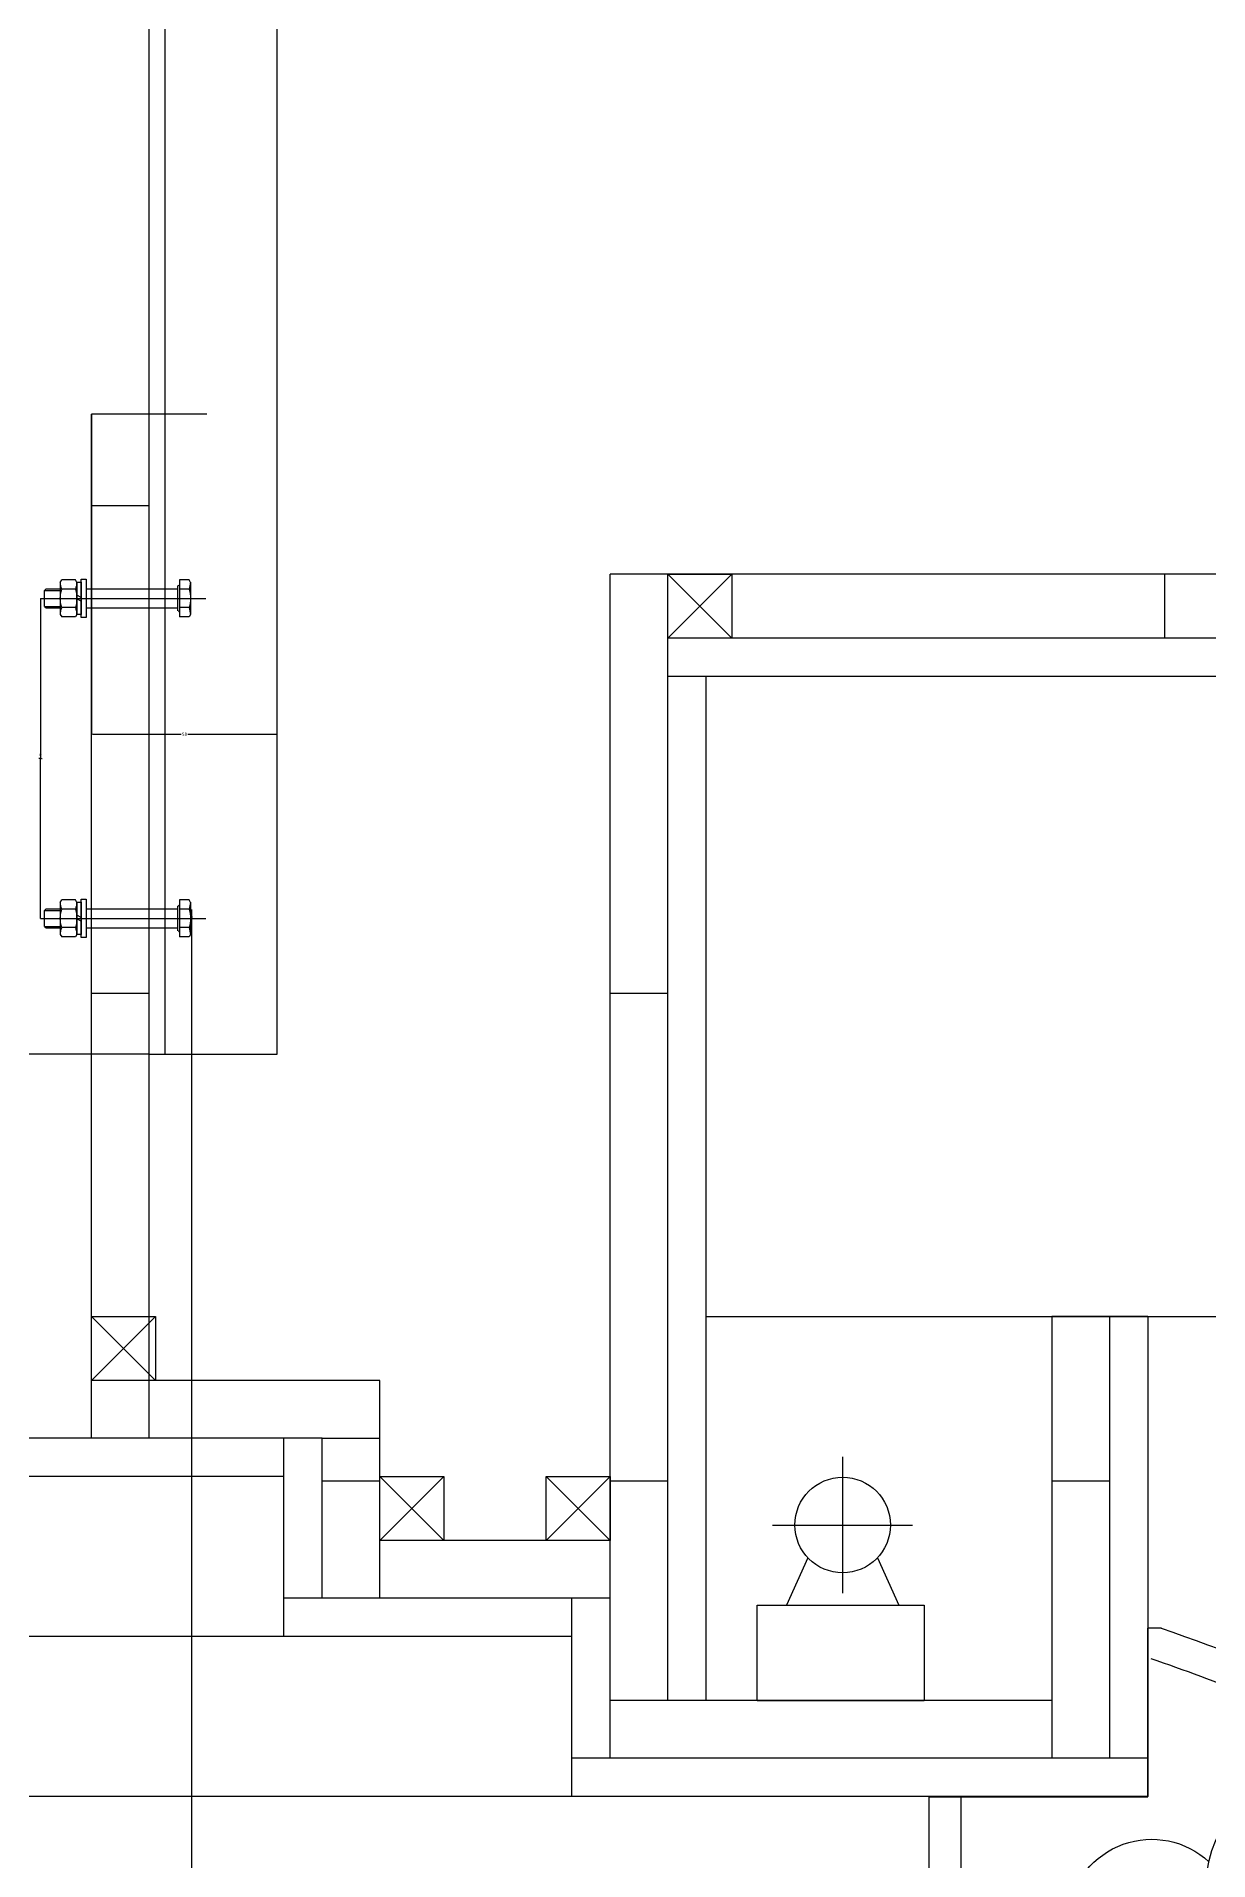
# Model space of a CAD drawing. Header units: metres. Extents: x 0 to 382603, y -272422 to 0.
# Drawn here: x 371809 to 372175, y -271390 to -270820 of the extents above; entities that cross this region are included whole.
import ezdxf

# ---------------------------------------------------------------- set-up
doc = ezdxf.new("R2010")
doc.units = ezdxf.units.M
for name, color, linetype in [('10', 8, 'Continuous'), ('16', 3, 'Continuous'), ('19', 9, 'Continuous'), ('22', 8, 'Continuous'), ('7', 7, 'Continuous'), ('9', 1, 'Continuous'), ('WZ', 2, 'Continuous'), ('中心线层', 1, 'Continuous'), ('剖面层', 4, 'Continuous'), ('连接件层', 4, 'Continuous')]:
    doc.layers.add(name, color=color, linetype=linetype)
doc.dimstyles.get("Standard").update_dxf_attribs({"dimtxt": 2.5, "dimasz": 2.5, "dimexe": 1.25, "dimexo": 0.625, "dimtad": 1, "dimcen": 2.5, "dimazin": 3, "dimtfac": 1, "dimtmove": 0, "dimatfit": 3})

# ---------------------------------------------------------------- blocks, each defined once
blk = doc.blocks.new('螺栓M6-侧')
at = {"layer": '中心线层'}
blk.add_line((14.27, 0), (-37.34, 0), dxfattribs=at)
at = {"layer": '连接件层'}
for p, q in [((-32.6, 5), (-32.15, 5.77)), ((-32.15, 5.77), (-29.1, 5.77)), ((-29.1, 5.77), (-29.1, -5.77)), ((2.9, 5), (3.35, 5.77)), ((3.35, 5.77), (7.65, 5.77)), ((8.1, 5), (7.65, 5.77)), ((-32.6, 5), (-32.6, -5)), ((-32.15, 2.89), (-29.1, 2.89)), ((-28.72, 3.87), (-28.6, 3.87)), ((-28.6, -3.87), (-28.6, 3.87)), ((0, 3), (-28.6, 3)), ((1.6, 0.24), (2.9, 1)), ((2.9, 5), (2.9, -5)), ((3.35, 2.89), (7.65, 2.89)), ((8.1, 5), (8.1, -5)), ((12.53, 3), (8.1, 3)), ((13.03, 2.5), (8.1, 2.5)), ((12.53, 3), (13.03, 2.5)), ((13.03, -2.5), (13.03, 2.5)), ((-32.6, -5), (-32.15, -5.77)), ((-32.15, -2.89), (-29.1, -2.89)), ((0, -3), (-28.6, -3)), ((1.6, -0.91), (2.9, -0.16)), ((2.9, -5), (3.35, -5.77)), ((3.35, -2.89), (7.65, -2.89)), ((8.1, -5), (7.65, -5.77)), ((13.03, -2.5), (8.1, -2.5)), ((12.53, -3), (8.1, -3)), ((13.03, -2.5), (12.53, -3)), ((-32.15, -5.77), (-29.1, -5.77)), ((3.35, -5.77), (7.65, -5.77))]:
    blk.add_line(p, q, dxfattribs=at)
for points in [[(1.6, -6), (1.6, 6), (0, 6), (0, -6)], [(2.9, -5.05), (2.9, 5.05), (1.6, 5.05), (1.6, -5.05)]]:
    blk.add_lwpolyline(points, close=True, dxfattribs=at)
for centre, radius, start, end in [((-23.05, 0), 9.55, 162.41, 197.59), ((-23.05, 5.77), 9.55, 184.36, 197.59), ((-28.7, 4.27), 0.4, 180, 267.2), ((12.45, 0), 9.55, 162.41, 197.59), ((12.45, 5.77), 9.55, 184.36, 197.59), ((-1.45, 5.77), 9.55, 342.41, 355.64), ((-1.45, 0), 9.55, 342.41, 17.59), ((-23.05, -5.77), 9.55, 162.41, 175.64), ((-28.7, -4.27), 0.4, 92.8, 180), ((12.45, -5.77), 9.55, 162.41, 175.64), ((-1.45, -5.77), 9.55, 4.36, 17.59)]:
    blk.add_arc(centre, radius, start, end, dxfattribs=at)
blk = doc.blocks.new('dg1')
at = {"layer": '22'}
for p, q in [((15767.4, -29327.36), (15767.4, -29369.94)), ((15745.46, -29348.69), (15789.24, -29348.69)), ((15756.54, -29358.94), (15749.87, -29373.75)), ((15778.26, -29358.94), (15784.93, -29373.75))]:
    blk.add_line(p, q, dxfattribs=at)
blk.add_lwpolyline([(15740.68, -29373.75), (15792.83, -29373.75), (15792.83, -29403.58), (15740.68, -29403.58)], close=True, dxfattribs=at)
blk.add_circle((15767.4, -29348.69), 14.93, dxfattribs=at)
blk = doc.blocks.new('VF')
at = {"layer": '16'}
for p, q in [((52862.25, -27854.45), (52866.47, -27854.45)), ((52866.47, -27907.08), (52866.47, -27854.45)), ((52934.92, -27907.08), (52866.47, -27907.08)), ((52934.92, -27907.08), (52934.92, -28007.96)), ((52934.92, -28007.96), (52906.54, -28007.96)), ((52391.47, -28157.08), (52391.47, -28118.84)), ((52391.47, -28157.08), (52209.69, -28157.08)), ((52197.58, -28169.18), (52197.58, -28264.97)), ((52298.52, -28277.08), (52209.69, -28277.08))]:
    blk.add_line(p, q, dxfattribs=at)
for centre, radius, start, end in [((53141.5, -28662.02), 854.49, 109.07, 125.57), ((51852.36, -26934.17), 1301.57, 294.47, 307.48), ((53036.27, -28549.14), 561.35, 112.89, 114.22), ((53217.85, -28873.16), 932.68, 119.31, 122.89), ((55136.65, -32002.54), 4603.3, 122.67, 122.93), ((55136.65, -32002.54), 4603.3, 123.3, 124.27), ((52209.69, -28169.18), 12.11, 90, 180), ((52268.43, -27758.83), 519.12, 273.32, 302.11), ((52209.69, -28264.97), 12.11, 180, 270)]:
    blk.add_arc(centre, radius, start, end, dxfattribs=at)
at = {"layer": '9'}
for p, q in [((52924.92, -27907.08), (52924.92, -27997.96)), ((52681.9, -27953.55), (52682.62, -27941.2)), ((52924.92, -27997.96), (52913.75, -27997.96)), ((52212.42, -28171.92), (52212.42, -28167.08)), ((52295.75, -28167.08), (52212.42, -28167.08)), ((52295.75, -28171.92), (52295.75, -28167.08)), ((52207.58, -28171.92), (52207.58, -28262.23)), ((52207.58, -28171.92), (52212.42, -28171.92)), ((52300.59, -28171.92), (52295.75, -28171.92)), ((52300.59, -28171.92), (52300.59, -28226.99)), ((52310.59, -28169.18), (52310.59, -28181.29)), ((52371.13, -28181.29), (52310.59, -28181.29)), ((52368.39, -28191.29), (52310.59, -28191.29)), ((52310.59, -28193.4), (52310.59, -28229.73)), ((52368.39, -28191.29), (52368.39, -28196.14)), ((52368.39, -28196.14), (52373.24, -28196.14)), ((52373.24, -28196.14), (52373.24, -28229.01)), ((52383.24, -28193.4), (52383.24, -28231.74)), ((52243.99, -28201.47), (52243.99, -28229.73)), ((52253.99, -28201.47), (52243.99, -28201.47)), ((52253.99, -28201.47), (52253.99, -28226.99)), ((52355.64, -28200.26), (52333.35, -28200.26)), ((52328.35, -28205.26), (52328.35, -28231.74)), ((52360.64, -28205.26), (52360.64, -28220.44)), ((52338.35, -28210.26), (52338.35, -28229.01)), ((52350.64, -28210.26), (52338.35, -28210.26)), ((52350.64, -28210.26), (52350.64, -28220.44)), ((52360.64, -28220.44), (52350.64, -28220.44)), ((52253.99, -28226.99), (52258.84, -28226.99)), ((52258.84, -28226.99), (52258.84, -28231.83)), ((52300.59, -28226.99), (52295.75, -28226.99)), ((52295.75, -28226.99), (52295.75, -28231.83)), ((52343.19, -28229.01), (52338.35, -28229.01)), ((52343.19, -28233.85), (52343.19, -28229.01)), ((52368.39, -28233.85), (52368.39, -28229.01)), ((52368.39, -28229.01), (52373.24, -28229.01)), ((52295.75, -28231.83), (52258.84, -28231.83)), ((52368.39, -28233.85), (52343.19, -28233.85)), ((52298.48, -28241.83), (52256.1, -28241.83)), ((52371.13, -28243.85), (52340.46, -28243.85)), ((52207.58, -28262.23), (52212.42, -28262.23)), ((52212.42, -28262.23), (52212.42, -28267.08)), ((52298.52, -28267.08), (52212.42, -28267.08))]:
    blk.add_line(p, q, dxfattribs=at)
for centre, radius, start, end in [((53141.5, -28662.02), 844.49, 109.07, 113.55), ((52792.33, -27904.51), 20.39, 9.27, 116.82), ((52814.95, -27934.36), 33.23, 279.85, 94.31), ((52781.55, -27941.79), 25.66, 330.06, 149.16), ((52865.27, -27946.66), 26.26, 7.56, 132.78), ((52792.01, -27944.79), 36.29, 153.56, 322.07), ((52789.61, -27944.3), 17.53, 161.48, 324.01), ((52778.81, -27941.77), 6.57, 9.17, 152.41), ((52878.75, -27980.33), 39.19, 280.44, 71.32), ((52745.6, -27966.91), 16.21, 43.04, 189.04), ((52701.31, -27999.47), 49.85, 112.91, 251.64), ((52830.4, -27987.29), 34.9, 316.96, 71.31), ((53141.5, -28662.02), 844.49, 124.23, 126.09), ((52722.12, -28000.96), 32.37, 76.67, 266.64), ((52644.5, -27999.03), 19.46, 62.1, 177.98), ((52748.65, -27999.97), 20.17, 21.76, 173.93), ((52835.12, -27989.64), 10.72, 354.53, 173.17), ((52761.11, -27992.54), 32.95, 189.26, 20.34), ((52845.15, -27992.88), 21.16, 167.66, 300.56), ((52755.89, -27996.82), 12.28, 237.69, 20.61), ((52620.21, -28029.06), 31.09, 81.04, 165.17), ((52639.41, -28028.37), 20.77, 48.67, 220.92), ((52822.38, -28002.1), 30.2, 182.52, 282.44), ((51852.36, -26934.17), 1311.57, 294.47, 304.29), ((52852.96, -28005.48), 35.51, 227.34, 337.83), ((52611.52, -28029.81), 23.08, 157.81, 283.24), ((52629.81, -28031.76), 11.89, 239.2, 37.91), ((52787.13, -28029.21), 20.49, 252.9, 2.15), ((52642.24, -28041.13), 23.59, 332.76, 18.4), ((52754.75, -28025), 35.51, 193.48, 317.92), ((52715.33, -28051.62), 30.12, 170.77, 249.48), ((52639.94, -28042.73), 25.03, 202.41, 338.43), ((53217.85, -28873.16), 942.68, 120.22, 122.89), ((52642.23, -28070.27), 10.94, 159.64, 310.42), ((52662.01, -28119.5), 42.83, 80.94, 107.23), ((52645.24, -28089.69), 9, 353.36, 109.53), ((52652.63, -28094.72), 23.8, 342.62, 47.36), ((52696.93, -28092.2), 14.65, 279.5, 57.6), ((52643.04, -28086.04), 12.08, 251.13, 337.14), ((52631.07, -28110.1), 14.99, 38.96, 166.53), ((52659.48, -28088.45), 20.75, 216.11, 319.85), ((52627.12, -28122.92), 19.47, 123.08, 229.65), ((52676.14, -28108.63), 23.29, 257.64, 4.88), ((52646.39, -28135.8), 12.32, 85.24, 198.29), ((52666.29, -28106.32), 25.53, 222.36, 280.99), ((52626.99, -28150.66), 17.95, 134.03, 230.21), ((52620.55, -28137.74), 14.28, 258.74, 352.25), ((55136.65, -32002.54), 4613.3, 123.19, 124.27), ((52639.34, -28162.12), 23.95, 154.31, 185.59), ((52298.48, -28169.18), 12.11, 0, 90), ((52371.13, -28193.4), 12.11, 0, 90), ((52268.43, -27758.83), 509.13, 273.28, 302.08), ((52333.35, -28205.26), 5, 90, 180), ((52355.64, -28205.26), 5, 0, 90), ((52256.1, -28229.73), 12.11, 180, 270), ((52298.48, -28229.73), 12.11, 270, 0), ((52340.46, -28231.74), 12.11, 180, 270), ((52371.13, -28231.74), 12.11, 270, 0)]:
    blk.add_arc(centre, radius, start, end, dxfattribs=at)
blk = doc.blocks.new('_CLOSEDFILLED')
at = {"color": 0, "linetype": 'BYBLOCK'}
blk.add_solid([(-1, 0.2), (0, 0), (-1, -0.2)], dxfattribs=at)
blk = doc.blocks.new('*D1')
for p, q in [((371844.35, -270374.81), (371844.35, -270756.31)), ((371844.1, -270756.31), (371843.85, -270756.31)), ((371844.35, -271137.81), (371844.35, -270756.31)), ((371844.35, -270756.31), (371844.35, -270756.31)), ((371844.6, -270756.31), (371844.85, -270756.31))]:
    blk.add_line(p, q)
at = {"layer": 'Defpoints'}
for p in [(371844.35, -270374.81), (371844.35, -270756.31), (371844.35, -271137.81)]:
    blk.add_point(p, dxfattribs=at)
at = {"layer": '7', "xscale": 0.25, "yscale": 0.25}
blk.add_blockref('_CLOSEDFILLED', (371844.35, -270756.31), dxfattribs=at)
at = {"layer": '7', "xscale": 0.25, "yscale": 0.25, "rotation": 180}
blk.add_blockref('_CLOSEDFILLED', (371844.35, -270756.31), dxfattribs=at)
at = {"layer": '7', "insert": (371844.35, -270755.185), "char_height": 1, "attachment_point": 5}
blk.add_mtext('0', dxfattribs=at)
blk = doc.blocks.new('*D7')
for p, q in [((371810.38, -270995.37), (371810.38, -271045.37)), ((371810.13, -271045.37), (371809.88, -271045.37)), ((371810.38, -271095.37), (371810.38, -271045.37)), ((371810.38, -271045.37), (371810.38, -271045.37)), ((371810.63, -271045.37), (371810.88, -271045.37))]:
    blk.add_line(p, q)
at = {"layer": 'Defpoints'}
for p in [(371810.38, -270995.37), (371810.38, -271045.37), (371810.38, -271095.37)]:
    blk.add_point(p, dxfattribs=at)
at = {"layer": '7', "xscale": 0.25, "yscale": 0.25}
blk.add_blockref('_CLOSEDFILLED', (371810.38, -271045.37), dxfattribs=at)
at = {"layer": '7', "xscale": 0.25, "yscale": 0.25, "rotation": 180}
blk.add_blockref('_CLOSEDFILLED', (371810.38, -271045.37), dxfattribs=at)
at = {"layer": '7', "insert": (371810.38, -271044.245), "char_height": 1, "attachment_point": 5}
blk.add_mtext('0', dxfattribs=at)
blk = doc.blocks.new('*D8')
for p, q in [((371826.35, -270937.81), (371826.35, -271037.81)), ((371826.6, -271037.81), (371854.35, -271037.81)), ((371856.35, -271037.81), (371884.1, -271037.81)), ((371884.35, -271137.81), (371884.35, -271037.81))]:
    blk.add_line(p, q)
at = {"layer": 'Defpoints'}
for p in [(371826.35, -270937.81), (371826.35, -271037.81), (371884.35, -271137.81)]:
    blk.add_point(p, dxfattribs=at)
at = {"layer": '7', "xscale": 0.25, "yscale": 0.25, "rotation": 180}
blk.add_blockref('_CLOSEDFILLED', (371826.35, -271037.81), dxfattribs=at)
at = {"layer": '7', "xscale": 0.25, "yscale": 0.25}
blk.add_blockref('_CLOSEDFILLED', (371884.35, -271037.81), dxfattribs=at)
at = {"layer": '7', "insert": (371855.35, -271037.81), "char_height": 1, "attachment_point": 5}
blk.add_mtext('58', dxfattribs=at)

msp = doc.modelspace()

# ---------------------------------------------------------------- hatches: boundary and pattern name
at = {"layer": '10'}
h = msp.add_hatch(dxfattribs=at)
h.set_pattern_fill('AR-PARQ1', scale=3)
h.paths.add_polyline_path([(371844.35, -271098.37), (371826.35, -271098.37), (371826.35, -271137.81), (371844.35, -271137.81)])
h.paths.add_polyline_path([(371844.35, -270998.37), (371826.35, -270998.37), (371826.35, -271092.37), (371844.35, -271092.37)])
h.paths.add_polyline_path([(371826.35, -270992.37), (371844.35, -270992.37), (371844.35, -270937.81), (371826.35, -270937.81)])
h = msp.add_hatch(dxfattribs=at)
h.set_pattern_fill('AR-PARQ1', scale=3)
h.paths.add_polyline_path([(372006.35, -270987.81), (371988.35, -270987.81), (371988.35, -271307.81), (371988.35, -271339.81), (372006.35, -271339.81)])
h = msp.add_hatch(dxfattribs=at)
h.set_pattern_fill('AR-PARQ1', scale=3)
h.paths.add_polyline_path([(372623.35, -270987.81), (372026.35, -270987.81), (372026.35, -271007.81), (372623.35, -271007.81), (372623.35, -271007.81)])
h = msp.add_hatch(dxfattribs=at)
h.set_pattern_fill('AR-PARQ1', scale=3)
h.paths.add_polyline_path([(371844.35, -271137.81), (371826.35, -271137.81), (371826.35, -271219.81), (371844.35, -271219.81)])
h.paths.add_polyline_path([(371826.35, -271137.81), (371808.35, -271137.81), (371808.35, -271257.81), (371826.35, -271257.81)])
h = msp.add_hatch(dxfattribs=at)
h.set_pattern_fill('AR-PARQ1', scale=3)
h.paths.add_polyline_path([(372126.35, -271357.81), (372144.35, -271357.81), (372144.35, -271219.81), (372126.35, -271219.81)])
h = msp.add_hatch(dxfattribs=at)
h.set_pattern_fill('AR-PARQ1', scale=3)
h.paths.add_polyline_path([(371844.35, -271239.81), (371844.35, -271257.81), (371898.35, -271257.81), (371916.35, -271257.81), (371916.35, -271239.81)])
h = msp.add_hatch(dxfattribs=at)
h.set_pattern_fill('AR-PARQ1', scale=3)
h.paths.add_polyline_path([(371916.35, -271257.81), (371898.35, -271257.81), (371898.35, -271307.81), (371916.35, -271307.81)])
h = msp.add_hatch(dxfattribs=at)
h.set_pattern_fill('AR-PARQ1', scale=3)
h.paths.add_polyline_path([(371916.35, -271289.81), (371916.35, -271307.81), (371988.35, -271307.81), (371988.35, -271289.81)])
h = msp.add_hatch(dxfattribs=at)
h.set_pattern_fill('AR-PARQ1', scale=3)
h.paths.add_polyline_path([(372126.35, -271357.81), (372126.35, -271339.81), (371988.35, -271339.81), (371988.35, -271357.81)])

# ---------------------------------------------------------------- linework, layer by layer
at = {"layer": '16'}
for p, q in [((372643.35, -271007.81), (372006.35, -271007.81)), ((372643.35, -271019.81), (372006.35, -271019.81)), ((372006.35, -271339.81), (372006.35, -271019.81)), ((372018.35, -271339.81), (372018.35, -271019.81)), ((372144.35, -271219.81), (372144.35, -271357.81)), ((372156.35, -271219.81), (372144.35, -271219.81)), ((372156.35, -271219.81), (372156.35, -271369.81)), ((371898.35, -271257.81), (371796.35, -271257.81)), ((371886.35, -271319.81), (371886.35, -271257.81)), ((371898.35, -271307.81), (371898.35, -271257.81)), ((371886.35, -271269.81), (371796.35, -271269.81)), ((371988.35, -271307.81), (371886.35, -271307.81)), ((371976.35, -271369.81), (371976.35, -271307.81)), ((371988.35, -271357.81), (371988.35, -271307.81)), ((371976.35, -271319.81), (371886.35, -271319.81)), ((372156.35, -271357.81), (371976.35, -271357.81)), ((372156.35, -271369.81), (371976.35, -271369.81))]:
    msp.add_line(p, q, dxfattribs=at)
at = {"layer": '19'}
for p, q in [((372018.35, -271219.81), (372631.35, -271219.81)), ((371886.35, -271319.81), (370256.35, -271319.81)), ((371976.35, -271369.81), (370256.35, -271369.81))]:
    msp.add_line(p, q, dxfattribs=at)
at = {"layer": '22'}
for p, q in [((371849.35, -271137.81), (371849.35, -270374.81)), ((372026.35, -271007.81), (372006.35, -270987.81)), ((372006.35, -271007.81), (372026.35, -270987.81)), ((372026.35, -271007.81), (372006.35, -270987.81)), ((372006.35, -271007.81), (372026.35, -270987.81)), ((371826.35, -271239.81), (371846.35, -271219.81)), ((371846.35, -271239.81), (371826.35, -271219.81)), ((371826.35, -271239.81), (371846.35, -271219.81)), ((371846.35, -271239.81), (371826.35, -271219.81)), ((371936.35, -271289.81), (371916.35, -271269.81)), ((371916.35, -271289.81), (371936.35, -271269.81)), ((371936.35, -271289.81), (371916.35, -271269.81)), ((371916.35, -271289.81), (371936.35, -271269.81)), ((371968.35, -271289.81), (371988.35, -271269.81)), ((371988.35, -271289.81), (371968.35, -271269.81)), ((371968.35, -271289.81), (371988.35, -271269.81)), ((371988.35, -271289.81), (371968.35, -271269.81))]:
    msp.add_line(p, q, dxfattribs=at)
for points in [[(372026.35, -271007.81), (372006.35, -271007.81), (372006.35, -270987.81), (372026.35, -270987.81)], [(372026.35, -271007.81), (372006.35, -271007.81), (372006.35, -270987.81), (372026.35, -270987.81)], [(371846.35, -271239.81), (371826.35, -271239.81), (371826.35, -271219.81), (371846.35, -271219.81)], [(371846.35, -271239.81), (371826.35, -271239.81), (371826.35, -271219.81), (371846.35, -271219.81)], [(371936.35, -271289.81), (371916.35, -271289.81), (371916.35, -271269.81), (371936.35, -271269.81)], [(371936.35, -271289.81), (371916.35, -271289.81), (371916.35, -271269.81), (371936.35, -271269.81)], [(371988.35, -271289.81), (371968.35, -271289.81), (371968.35, -271269.81), (371988.35, -271269.81)], [(371988.35, -271289.81), (371968.35, -271289.81), (371968.35, -271269.81), (371988.35, -271269.81)]]:
    msp.add_lwpolyline(points, close=True, dxfattribs=at)
at = {"layer": '9'}
for p, q in [((371826.35, -271239.81), (371826.35, -270937.81)), ((371844.35, -270937.81), (371826.35, -270937.81)), ((371826.35, -271257.81), (371826.35, -270937.81)), ((371862.35, -270937.81), (371844.35, -270937.81)), ((371844.35, -271239.81), (371844.35, -270937.81)), ((371844.35, -271257.81), (371844.35, -270937.81)), ((371844.35, -271239.81), (371844.35, -270937.81)), ((371844.35, -271257.81), (371844.35, -270937.81)), ((371844.35, -271257.81), (371844.35, -270937.81)), ((371862.35, -270937.81), (371844.35, -270937.81)), ((371844.35, -271239.81), (371844.35, -270937.81)), ((371844.35, -271239.81), (371844.35, -270937.81)), ((371988.35, -271307.81), (371988.35, -270987.81)), ((372661.35, -270987.81), (371988.35, -270987.81)), ((372006.35, -271339.81), (372006.35, -270987.81)), ((371844.35, -271137.81), (370256.35, -271137.81)), ((372126.35, -271219.81), (372126.35, -271357.81)), ((372144.35, -271219.81), (372126.35, -271219.81)), ((371916.35, -271239.81), (371826.35, -271239.81)), ((371916.35, -271307.81), (371916.35, -271239.81)), ((371898.35, -271257.81), (371916.35, -271257.81)), ((371988.35, -271289.81), (371916.35, -271289.81)), ((372126.35, -271339.81), (371988.35, -271339.81))]:
    msp.add_line(p, q, dxfattribs=at)
at = {"layer": 'WZ'}
for p, q in [((371844.35, -271137.81), (371844.35, -270374.81)), ((371884.35, -271137.81), (371884.35, -270374.81)), ((371844.35, -271137.81), (371884.35, -271137.81))]:
    msp.add_line(p, q, dxfattribs=at)

# ---------------------------------------------------------------- block references
at = {"layer": '10'}
msp.add_blockref('dg1', (356293.59, -241936.24), dxfattribs=at)
at = {"layer": '16', "xscale": -1}
msp.add_blockref('VF', (425022.82, -243462.74), dxfattribs=at)
at = {"layer": '剖面层', "xscale": -1}
for p in [(371824.65, -270995.37), (371824.65, -271095.37)]:
    msp.add_blockref('螺栓M6-侧', p, dxfattribs=at)

# ---------------------------------------------------------------- dimensions: what is measured, and where the dimension line sits
at = {"layer": '7'}
for base, p1, p2, picture, middle in [((371844.35, -270756.31), (371844.35, -270374.81), (371844.35, -271137.81), '*D1', (371844.35, -270755.185)), ((371826.35, -271037.81), (371826.35, -270937.81), (371884.35, -271137.81), '*D8', (371855.35, -271037.81)), ((371810.38, -271045.37), (371810.38, -270995.37), (371810.38, -271095.37), '*D7', (371810.38, -271044.245))]:
    dim = msp.add_linear_dim(base=base, p1=p1, p2=p2, dimstyle='Standard', dxfattribs=at)
    dim.commit()
    dim.dimension.update_dxf_attribs({"geometry": picture, "text_midpoint": middle})

# ---------------------------------------------------------------- leaders
msp.add_leader([(371857.52, -271092.62), (371857.52, -272009.62), (372029.44, -272009.62)], dimstyle='Standard', dxfattribs=at)

doc.saveas('drawing.dxf')
